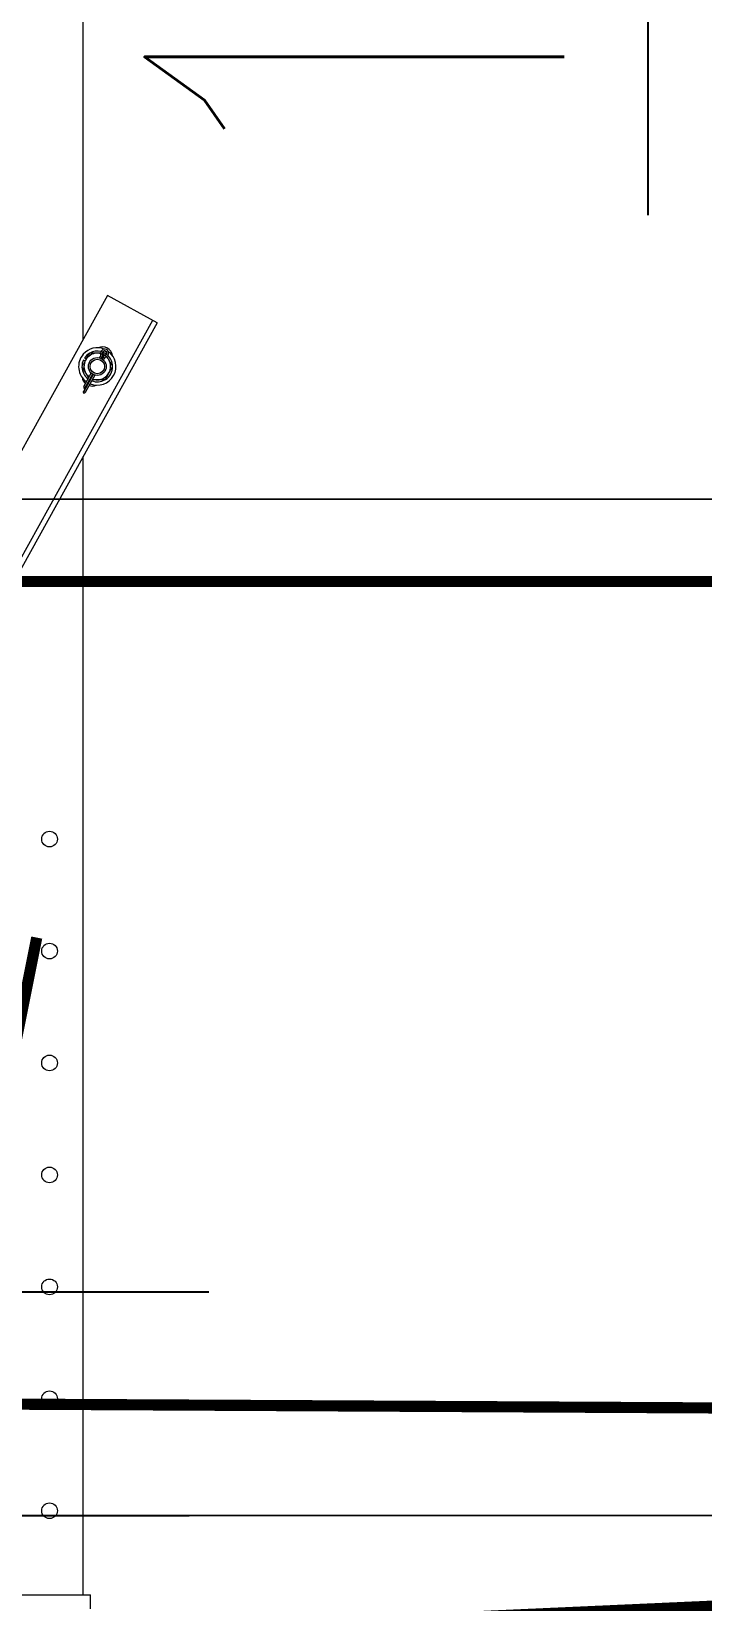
# Model space of a CAD drawing. Header units: millimetres. Extents: x -37020 to 35906, y -101 to 52234.
# Drawn here: x -218.232 to -217.633, y 326.229 to 327.632 of the extents above; entities that cross this region are included whole.
import ezdxf

# ---------------------------------------------------------------- set-up
doc = ezdxf.new("R2010")
doc.units = ezdxf.units.MM
doc.linetypes.add('DASHED2', pattern=[0.375, 0.25, -0.125])
doc.linetypes.add('TRAZO_Y_PUNTO2', pattern=[12.7, 6.35, -3.175, 0, -3.175])
for name, color, linetype in [('Catenaria', 2, 'Continuous'), ('ME-RIELES', 240, 'TRAZO_Y_PUNTO2'), ('Porticos existentes lado puente', 5, 'Continuous'), ('unifilar VIAS Ppales', 5, 'DASHED2')]:
    doc.layers.add(name, color=color, linetype=linetype)
doc.styles.add('Romans PF', font='romans.shx', dxfattribs={"width": 0.8})

msp = doc.modelspace()

# ---------------------------------------------------------------- linework, layer by layer
at = {"color": 251, "linetype": 'Continuous', "lineweight": 15}
for p, q in [((-218.1859, 327.3568, -5.8926), (-218.1859, 328.3222, -5.8926)), ((-218.1643, 327.3959, -5.8926), (-218.7703, 326.3027, -5.8926)), ((-218.1198, 327.3713, -5.8926), (-218.1643, 327.3959, -5.8926)), ((-218.124, 327.3736, -5.8926), (-218.73, 326.2803, -5.8926)), ((-218.1198, 327.3713, -5.8926), (-218.7258, 326.278, -5.8926)), ((-218.1843, 327.3374, -5.8926), (-218.1859, 327.3381, -5.8926)), ((-218.1834, 327.339, -5.8926), (-218.1848, 327.34, -5.8926)), ((-218.1713, 327.3401, -5.8926), (-218.1706, 327.3413, -5.8926)), ((-218.1706, 327.3413, -5.8926), (-218.1693, 327.3406, -5.8926)), ((-218.1702, 327.3437, -5.8926), (-218.1701, 327.3437, -5.8926)), ((-218.1701, 327.3437, -5.8926), (-218.1698, 327.3437, -5.8926)), ((-218.1698, 327.3437, -5.8926), (-218.1693, 327.3438, -5.8926)), ((-218.1693, 327.3406, -5.8926), (-218.1698, 327.3396, -5.8926)), ((-218.169, 327.3404, -5.8926), (-218.1695, 327.3394, -5.8926)), ((-218.169, 327.3404, -5.8926), (-218.1695, 327.3394, -5.8926)), ((-218.1693, 327.3438, -5.8926), (-218.1688, 327.344, -5.8926)), ((-218.1693, 327.3406, -5.8926), (-218.169, 327.3404, -5.8926)), ((-218.1686, 327.3403, -5.8926), (-218.1692, 327.3392, -5.8926)), ((-218.1686, 327.3403, -5.8926), (-218.169, 327.3404, -5.8926)), ((-218.1688, 327.344, -5.8926), (-218.1687, 327.344, -5.8926)), ((-218.1687, 327.344, -5.8926), (-218.1686, 327.344, -5.8926)), ((-218.1686, 327.344, -5.8926), (-218.1686, 327.344, -5.8926)), ((-218.1686, 327.344, -5.8926), (-218.1685, 327.344, -5.8926)), ((-218.1673, 327.3396, -5.8926), (-218.1686, 327.3403, -5.8926)), ((-218.1685, 327.344, -5.8926), (-218.1685, 327.344, -5.8926)), ((-218.1685, 327.344, -5.8926), (-218.1684, 327.344, -5.8926)), ((-218.1667, 327.3444, -5.8926), (-218.1684, 327.3444, -5.8926)), ((-218.1684, 327.344, -5.8926), (-218.1684, 327.344, -5.8926)), ((-218.1684, 327.344, -5.8926), (-218.1684, 327.344, -5.8926)), ((-218.1683, 327.3451, -5.8926), (-218.1673, 327.3447, -5.8926)), ((-218.1676, 327.3428, -5.8926), (-218.1683, 327.3432, -5.8926)), ((-218.1673, 327.3396, -5.8926), (-218.168, 327.3383, -5.8926)), ((-218.167, 327.3424, -5.8926), (-218.1676, 327.3428, -5.8926)), ((-218.1673, 327.3447, -5.8926), (-218.1671, 327.3446, -5.8926)), ((-218.1665, 327.3442, -5.8926), (-218.1654, 327.3435, -5.8926)), ((-218.1662, 327.3427, -5.8926), (-218.1662, 327.3428, -5.8926)), ((-218.1662, 327.3428, -5.8926), (-218.1662, 327.3428, -5.8926)), ((-218.1662, 327.3428, -5.8926), (-218.1662, 327.3428, -5.8926)), ((-218.1661, 327.3427, -5.8926), (-218.1662, 327.3427, -5.8926)), ((-218.1662, 327.3427, -5.8926), (-218.1662, 327.3427, -5.8926)), ((-218.1661, 327.3426, -5.8926), (-218.1661, 327.3427, -5.8926)), ((-218.1661, 327.3425, -5.8926), (-218.1661, 327.3426, -5.8926)), ((-218.1661, 327.3425, -5.8926), (-218.1661, 327.3425, -5.8926)), ((-218.1659, 327.3419, -5.8926), (-218.1661, 327.3425, -5.8926)), ((-218.1657, 327.3415, -5.8926), (-218.1659, 327.3419, -5.8926)), ((-218.1656, 327.3412, -5.8926), (-218.1657, 327.3415, -5.8926)), ((-218.1656, 327.3411, -5.8926), (-218.1656, 327.3412, -5.8926)), ((-218.1654, 327.3435, -5.8926), (-218.1654, 327.3435, -5.8926)), ((-218.1773, 327.3254, -5.8926), (-218.1858, 327.3101, -5.8926)), ((-218.177, 327.3253, -5.8926), (-218.1857, 327.3096, -5.8926)), ((-218.1855, 327.3145, -5.8926), (-218.1788, 327.3265, -5.8926)), ((-218.1776, 327.3256, -5.8926), (-218.1844, 327.3134, -5.8926)), ((-218.1756, 327.3247, -5.8926), (-218.1842, 327.3092, -5.8926)), ((-218.1773, 327.3254, -5.8926), (-218.1838, 327.3136, -5.8926)), ((-218.1858, 327.31, -5.8926), (-218.1858, 327.3101, -5.8926)), ((-218.1858, 327.3101, -5.8926), (-218.1858, 327.3101, -5.8926)), ((-218.1858, 327.3101, -5.8926), (-218.1858, 327.3101, -5.8926)), ((-218.1857, 327.31, -5.8926), (-218.1858, 327.31, -5.8926)), ((-218.1857, 327.3099, -5.8926), (-218.1857, 327.31, -5.8926)), ((-218.1857, 327.3098, -5.8926), (-218.1857, 327.3099, -5.8926)), ((-218.1857, 327.3099, -5.8926), (-218.1857, 327.3099, -5.8926)), ((-218.1857, 327.3097, -5.8926), (-218.1857, 327.3098, -5.8926)), ((-218.1857, 327.3096, -5.8926), (-218.1857, 327.3097, -5.8926)), ((-218.1857, 327.3096, -5.8926), (-218.1857, 327.3096, -5.8926)), ((-218.1856, 327.3092, -5.8926), (-218.1857, 327.3096, -5.8926)), ((-218.1855, 327.3088, -5.8926), (-218.1856, 327.3092, -5.8926)), ((-218.1855, 327.3145, -5.8926), (-218.1855, 327.3144, -5.8926)), ((-218.1855, 327.3144, -5.8926), (-218.1855, 327.3142, -5.8926)), ((-218.1855, 327.3142, -5.8926), (-218.1854, 327.3139, -5.8926)), ((-218.1854, 327.3084, -5.8926), (-218.1855, 327.3088, -5.8926)), ((-218.1854, 327.3139, -5.8926), (-218.1854, 327.3135, -5.8926)), ((-218.1854, 327.3135, -5.8926), (-218.1854, 327.313, -5.8926)), ((-218.1854, 327.313, -5.8926), (-218.1851, 327.3131, -5.8926)), ((-218.1851, 327.3131, -5.8926), (-218.1847, 327.3133, -5.8926)), ((-218.1846, 327.3089, -5.8926), (-218.185, 327.3087, -5.8926)), ((-218.1847, 327.3133, -5.8926), (-218.1844, 327.3134, -5.8926)), ((-218.1844, 327.3091, -5.8926), (-218.1846, 327.3089, -5.8926)), ((-218.1844, 327.3134, -5.8926), (-218.1843, 327.3134, -5.8926)), ((-218.1842, 327.3092, -5.8926), (-218.1844, 327.3091, -5.8926)), ((-218.1843, 327.3134, -5.8926), (-218.1842, 327.3135, -5.8926)), ((-218.1842, 327.3135, -5.8926), (-218.1841, 327.3135, -5.8926)), ((-218.1842, 327.3092, -5.8926), (-218.1842, 327.3092, -5.8926)), ((-218.1841, 327.3135, -5.8926), (-218.1841, 327.3135, -5.8926)), ((-218.1841, 327.3135, -5.8926), (-218.184, 327.3135, -5.8926)), ((-218.184, 327.3135, -5.8926), (-218.1839, 327.3136, -5.8926)), ((-218.1839, 327.3136, -5.8926), (-218.1839, 327.3136, -5.8926)), ((-218.1839, 327.3136, -5.8926), (-218.1839, 327.3136, -5.8926)), ((-218.1839, 327.3136, -5.8926), (-218.1838, 327.3136, -5.8926)), ((-218.1838, 327.3136, -5.8926), (-218.1838, 327.3136, -5.8926)), ((-218.185, 327.3087, -5.8926), (-218.1854, 327.3084, -5.8926)), ((-218.1859, 326.2352, -5.8926), (-218.1859, 327.252, -5.8926)), ((-218.2461, 326.2352, -5.8926), (-218.1796, 326.2352, -5.8926)), ((-218.1796, 326.2225, -5.8926), (-218.1796, 326.2352, -5.8926))]:
    msp.add_line(p, q, dxfattribs=at)
for centre, radius in [((-218.1734, 327.3324, -5.8926), 0.008), ((-218.1734, 327.3324, -5.8926), 0.0065), ((-218.2161, 326.9102, -5.8926), 0.007), ((-218.2161, 326.8102, -5.8926), 0.007), ((-218.2161, 326.7102, -5.8926), 0.007), ((-218.2161, 326.6102, -5.8926), 0.007), ((-218.2161, 326.5102, -5.8926), 0.007), ((-218.2161, 326.4102, -5.8926), 0.007), ((-218.2161, 326.3102, -5.8926), 0.007)]:
    msp.add_circle(centre, radius, dxfattribs=at)
for centre, radius, start, end in [((-218.1734, 327.3324, -5.8926), 0.0167, 138.7644, 234.6254), ((-218.1734, 327.3324, -5.8926), 0.0137, 155.5, 179.8653), ((-218.1734, 327.3324, -5.8926), 0.0167, 67.9875, 138.7644), ((-218.1734, 327.3324, -5.8926), 0.0119, 151, 211), ((-218.1734, 327.3324, -5.8926), 0.0137, 122.4862, 146.5), ((-218.1734, 327.3324, -5.8926), 0.0119, 91, 151), ((-218.1734, 327.3324, -5.8926), 0.0137, 75.7563, 119.2878), ((-218.1734, 327.3324, -5.8926), 0.0167, 247.3746, 54.0125), ((-218.1734, 327.3324, -5.8926), 0.0119, 74.7098, 91), ((-218.1686, 327.3412, -5.8926), 0.00875, 6.2791, 115.7209), ((-218.1735, 327.343, -5.8926), 0.00336, 331, 11.7336), ((-218.1668, 327.3444, -5.8926), 0.00351, 331, 191.7336), ((-218.1735, 327.343, -5.8926), 0.00485, 331, 11.7336), ((-218.1735, 327.343, -5.8926), 0.00521, 331, 11.7336), ((-218.1644, 327.3379, -5.8926), 0.00521, 110.2664, 151), ((-218.1668, 327.3444, -5.8926), 0.00203, 290.2664, 191.7336), ((-218.1644, 327.3379, -5.8926), 0.00485, 110.2664, 151), ((-218.1668, 327.3444, -5.8926), 0.00167, 290.2664, 191.7336), ((-218.1644, 327.3379, -5.8926), 0.00336, 110.2664, 151), ((-218.1668, 327.3444, -5.8926), 0.00351, 290.2664, 331), ((-218.1734, 327.3324, -5.8926), 0.0119, 31, 47.2902), ((-218.1734, 327.3324, -5.8926), 0.0137, 1.9308, 46.2437), ((-218.1734, 327.3324, -5.8926), 0.0119, 331, 31), ((-218.1734, 327.3324, -5.8926), 0.0137, 182.5777, 233.2412), ((-218.1734, 327.3324, -5.8926), 0.0119, 211, 232.0659), ((-218.1734, 327.3324, -5.8926), 0.0119, 271, 331), ((-218.1734, 327.3324, -5.8926), 0.0137, 302.0287, 0.4601), ((-218.1783, 327.3237, -5.8926), 0.00875, 186.2791, 228.7939), ((-218.1783, 327.3237, -5.8926), 0.00875, 253.2061, 295.7209), ((-218.1734, 327.3324, -5.8926), 0.0137, 248.7588, 299.5024), ((-218.1734, 327.3324, -5.8926), 0.0119, 249.9341, 271)]:
    msp.add_arc(centre, radius, start, end, dxfattribs=at)
for points, knots in [([(-218.1838, 327.3382, -5.8926), (-218.1843, 327.3373, -5.8926), (-218.1852, 327.3356, -5.8926), (-218.1863, 327.3336, -5.8926), (-218.187, 327.3325, -5.8926), (-218.1872, 327.3322, -5.8926)], [0, 0, 0, 0, 0.406636, 0.827972, 1, 1, 1, 1]), ([(-218.1805, 327.3442, -5.8926), (-218.181, 327.3433, -5.8926), (-218.1821, 327.3414, -5.8926), (-218.1832, 327.3393, -5.8926), (-218.1838, 327.3382, -5.8926), (-218.1838, 327.3382, -5.8926)], [0, 0, 0, 0, 0.4845457, 0.9867481, 1, 1, 1, 1]), ([(-218.1736, 327.3443, -5.8926), (-218.1738, 327.3443, -5.8926), (-218.1748, 327.3443, -5.8926), (-218.1767, 327.3443, -5.8926), (-218.1789, 327.3442, -5.8926), (-218.1801, 327.3442, -5.8926), (-218.1805, 327.3442, -5.8926)], [0, 0, 0, 0, 0.066921, 0.435837, 0.815266, 1, 1, 1, 1]), ([(-218.1702, 327.3444, -5.8926), (-218.1705, 327.3444, -5.8926), (-218.1716, 327.3444, -5.8926), (-218.1727, 327.3443, -5.8926), (-218.1736, 327.3443, -5.8926)], [0, 0, 0, 0, 0.2287917, 1, 1, 1, 1]), ([(-218.1659, 327.343, -5.8926), (-218.166, 327.3432, -5.8926), (-218.1663, 327.3437, -5.8926), (-218.1665, 327.3441, -5.8926), (-218.1667, 327.3444, -5.8926)], [0, 0, 0, 0, 0.32141, 1, 1, 1, 1]), ([(-218.1632, 327.3386, -5.8926), (-218.1637, 327.3394, -5.8926), (-218.1643, 327.3404, -5.8926), (-218.1648, 327.3413, -5.8926), (-218.1649, 327.3414, -5.8926)], [0, 0, 0, 0, 0.847161, 1, 1, 1, 1]), ([(-218.1597, 327.3327, -5.8926), (-218.1602, 327.3336, -5.8926), (-218.1613, 327.3354, -5.8926), (-218.1626, 327.3375, -5.8926), (-218.1632, 327.3385, -5.8926), (-218.1632, 327.3386, -5.8926)], [0, 0, 0, 0, 0.4845457, 0.9867486, 1, 1, 1, 1]), ([(-218.1872, 327.3322, -5.8926), (-218.1866, 327.3313, -5.8926), (-218.1855, 327.3294, -5.8926), (-218.1843, 327.3274, -5.8926), (-218.1836, 327.3263, -5.8926), (-218.1836, 327.3263, -5.8926)], [0, 0, 0, 0, 0.484546, 0.986748, 1, 1, 1, 1]), ([(-218.1836, 327.3263, -5.8926), (-218.1831, 327.3255, -5.8926), (-218.1823, 327.3241, -5.8926), (-218.1815, 327.3227, -5.8926), (-218.1812, 327.3222, -5.8926)], [0, 0, 0, 0, 0.597277, 1, 1, 1, 1]), ([(-218.1663, 327.3206, -5.8926), (-218.1658, 327.3216, -5.8926), (-218.1647, 327.3235, -5.8926), (-218.1636, 327.3255, -5.8926), (-218.163, 327.3266, -5.8926), (-218.163, 327.3266, -5.8926)], [0, 0, 0, 0, 0.484547, 0.986748, 1, 1, 1, 1]), ([(-218.163, 327.3266, -5.8926), (-218.1625, 327.3275, -5.8926), (-218.1616, 327.3292, -5.8926), (-218.1605, 327.3312, -5.8926), (-218.1598, 327.3323, -5.8926), (-218.1597, 327.3327, -5.8926)], [0, 0, 0, 0, 0.406635, 0.827972, 1, 1, 1, 1]), ([(-218.1732, 327.3205, -5.8926), (-218.1734, 327.3205, -5.8926), (-218.1744, 327.3205, -5.8926), (-218.176, 327.3205, -5.8926), (-218.1774, 327.3204, -5.8926), (-218.1779, 327.3204, -5.8926)], [0, 0, 0, 0, 0.098345, 0.64049, 1, 1, 1, 1]), ([(-218.1663, 327.3206, -5.8926), (-218.1669, 327.3206, -5.8926), (-218.1683, 327.3206, -5.8926), (-218.1706, 327.3206, -5.8926), (-218.1723, 327.3205, -5.8926), (-218.1732, 327.3205, -5.8926)], [0, 0, 0, 0, 0.265444, 0.628072, 1, 1, 1, 1])]:
    msp.add_open_spline(points, degree=3, knots=knots, dxfattribs=at)
at = {"layer": 'Catenaria', "color": 1, "linetype": 'Continuous', "lineweight": -3, "ltscale": 7}
msp.add_line((-218.5082, 326.5057), (-218.0737, 326.5057), dxfattribs=at)
at = {"layer": 'Catenaria', "color": 1, "linetype": 'Continuous', "ltscale": 7}
msp.add_line((-218.5258, 326.3061), (-218.0913, 326.3061), dxfattribs=at)
at = {"layer": 'Catenaria', "color": 90, "ltscale": 0.1, "const_width": 0.01}
msp.add_lwpolyline([(35.4671, 326.1598), (3.6915, 326.4902), (-52.028, 326.0948), (-107.422, 326.1418), (-158.8545, 326.0848), (-218.2988, 326.4057), (-282.0636, 326.3956), (-282.0636, 326.3956), (-342.3255, 328.5674)], dxfattribs=at)
at = {"layer": 'Catenaria', "color": 1, "linetype": 'Continuous', "ltscale": 7, "const_width": 0.01}
msp.add_lwpolyline([(-218.291, 326.5055), (-218.2275, 326.8222)], dxfattribs=at)
at = {"layer": 'ME-RIELES', "color": 8, "ltscale": 0.1, "const_width": 0.01, "elevation": 0.2291}
msp.add_lwpolyline([(-342.3628, 327.1461), (58.431, 327.1276)], dxfattribs=at)
at = {"layer": 'Porticos existentes lado puente', "color": 5, "ltscale": 0.1, "const_width": 0.05, "elevation": -11.48}
msp.add_lwpolyline([(-219.0146, 326.1426), (-158.846, 328.839)], dxfattribs=at)
at = {"layer": 'unifilar VIAS Ppales', "color": 251, "linetype": 'Continuous', "ltscale": 10}
for p, q in [((-200.8661, 327.22), (-236.8403, 327.2066, -11.48)), ((-200.866, 327.1501), (-236.8403, 327.1367, -11.48))]:
    msp.add_line(p, q, dxfattribs=at)
at = {"layer": 'unifilar VIAS Ppales', "ltscale": 10}
msp.add_line((-200.8657, 326.3121), (-236.84, 326.2987, -11.48), dxfattribs=at)

# ---------------------------------------------------------------- texts
at = {"layer": 'Catenaria', "color": 4, "style": 'Romans PF', "width": 0.8}
msp.add_text('%%U1I', height=0.375, rotation=90, dxfattribs=at).set_placement((-217.7562, 327.4675))

doc.saveas('drawing.dxf')
